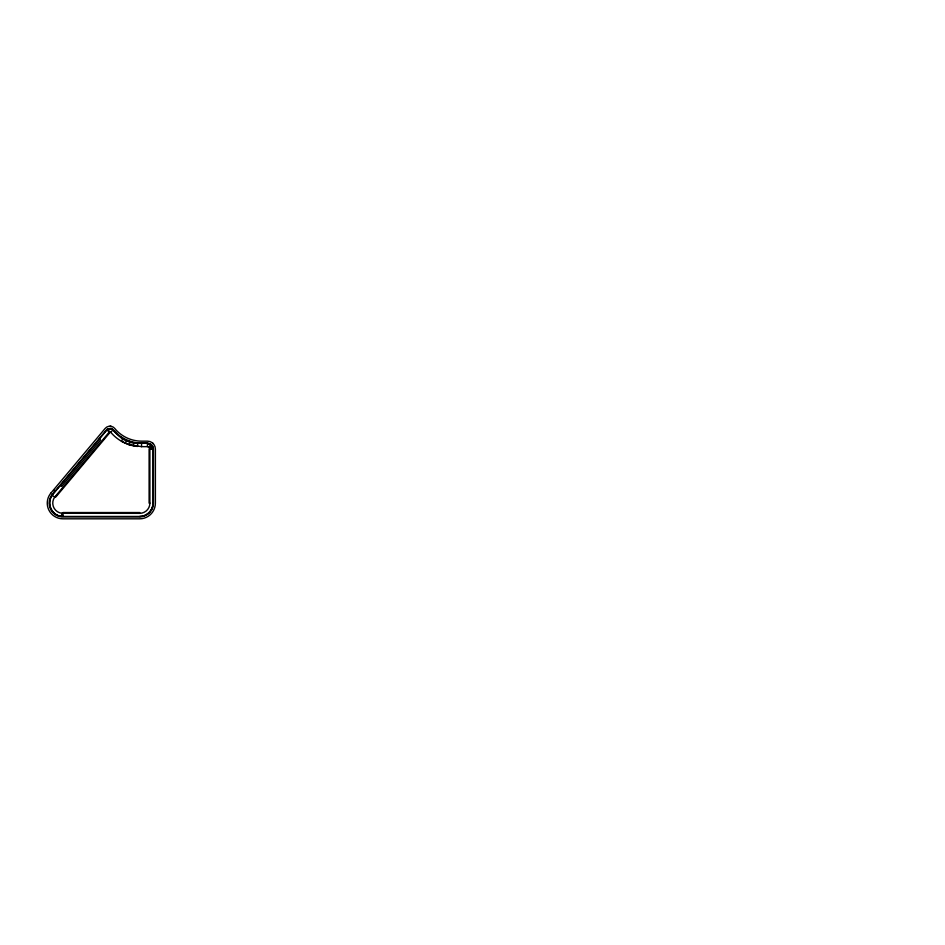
<?xml version="1.0" encoding="UTF-8"?>
<svg xmlns="http://www.w3.org/2000/svg" width="945" height="945" viewBox="0 0 945 945"><rect width="100%" height="100%" fill="white"/><g stroke="black" fill="none" stroke-linecap="round" stroke-linejoin="round"><path stroke-width="1.42" d="M153.031 503.13C153.208 510.253 146.818 516.655 139.695 516.466L63.008 516.466C52.01 517.069 45.23 502.35 52.873 494.412L106.927 429.975C114.629 424.612 118.657 440.276 126.5 440.299C133.67 447.174 150.609 437.452 153.031 449.088L153.031 503.13A13.336 13.336 0 0 1 139.695 516.466M63.008 516.466L63.079 512.544L139.695 512.544L139.695 513.336L61.874 513.265A10.194 10.194 0 0 1 54.692 497.141L52.152 495.298A13.336 13.336 0 0 0 61.543 516.395L61.874 513.265M123.027 438.527L121.456 441.256L129.17 444.693L141.514 446.654L141.596 443.524M141.514 446.654L147.361 446.654L147.467 443.524M133.257 445.78L133.906 442.709M129.17 444.693L130.138 441.705M125.224 443.17L126.5 440.299M150.881 444.658L148.967 447.15L149.889 449.194L149.889 503.106A10.206 10.206 0 0 1 139.695 513.336M54.692 497.141L109.266 432.089L110.27 431.759L111.628 433.294A40.411 40.411 0 0 0 137.427 446.442L137.757 443.323A37.268 37.268 0 0 1 113.967 431.192M53.971 490.904L54.55 490.207M149.192 447.351L151.424 445.13M110.659 432.101L113.022 430.034M149.393 447.587L151.897 445.674M149.57 447.835L152.287 446.264M149.7 448.119L152.606 446.914M149.806 448.402L152.842 447.587M153.031 449.088L149.109 449.194L149.109 503.13L149.889 503.13M147.361 446.654L147.845 446.69A2.339 2.339 0 0 1 149.865 448.71L152.984 448.296A5.481 5.481 0 0 0 148.259 443.571M110.01 426.171L110.919 426.254M99.367 439L100.572 440.004L61.638 486.403L60.433 485.387M55.294 496.408L55.897 496.905L109.868 432.586L106.927 429.975M152.31 442.792L153.09 443.465M107.836 429.172L109.561 431.794M107.387 429.514A3.863 3.863 0 0 1 112.573 429.562M51.054 492.912L50.25 493.904A15.687 15.687 0 0 0 62.937 518.817L139.695 518.817A15.687 15.687 0 0 0 155.382 503.13L155.382 449.017A7.843 7.843 0 0 0 147.538 441.161L141.655 441.161A34.906 34.906 0 0 1 115.715 429.621L114.794 428.487A6.225 6.225 0 0 0 105.19 428.404L51.054 492.912M52.566 494.152L51.833 495.062A13.726 13.726 0 0 0 61.508 516.785L139.695 516.856A13.726 13.726 0 0 0 153.421 503.13L153.421 449.076C153.149 441.173 142.919 443.075 137.805 442.933A36.879 36.879 0 0 1 114.25 430.932L111.226 428.333L107.128 429.219L52.566 494.152"/></g></svg>
